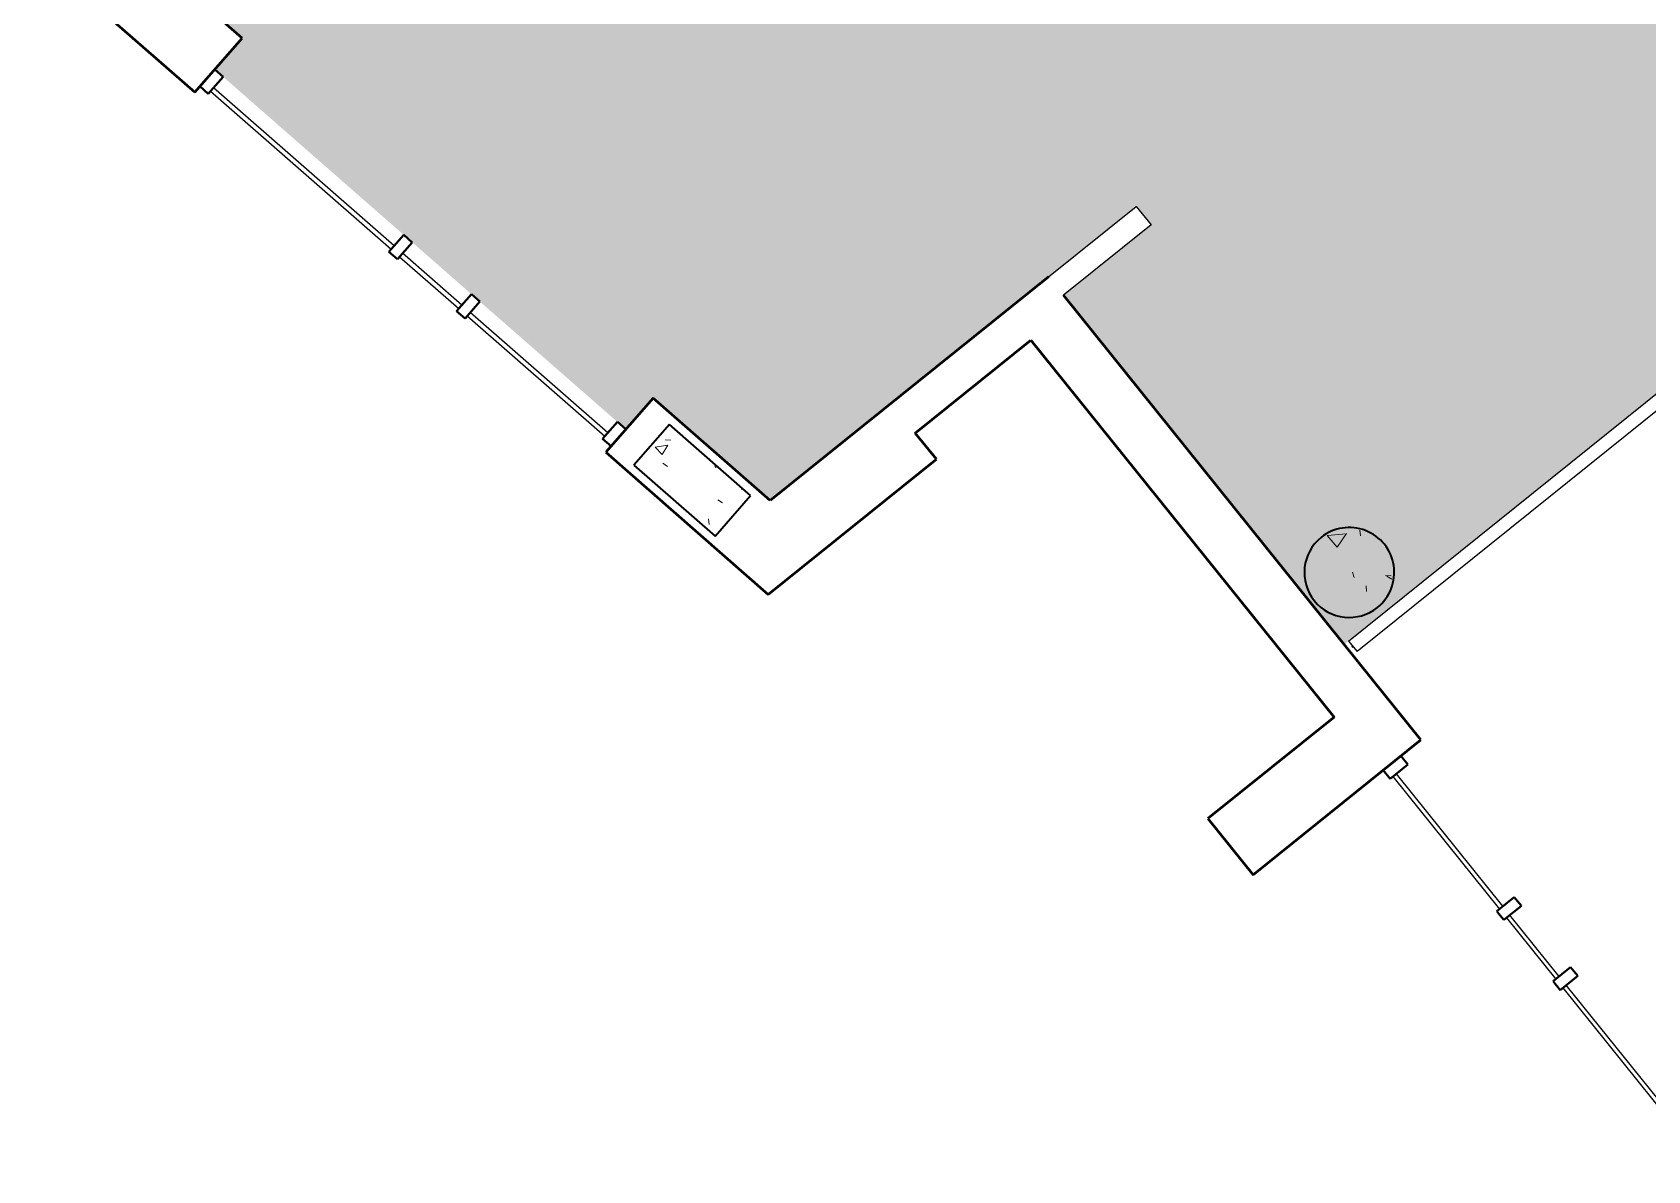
# Model space of a CAD drawing. Header units: inches. Extents: x 69237155 to 69239788, y 27657308 to 27659623.
# Drawn here: x 69238127.4 to 69238486.7, y 27657815.6 to 27658068.9 of the extents above; entities that cross this region are included whole.
import ezdxf

# ---------------------------------------------------------------- set-up
doc = ezdxf.new("R2010")
doc.units = ezdxf.units.IN
doc.header["$LTSCALE"] = 100
doc.header["$MEASUREMENT"] = 0
for name, color, linetype in [('A-COLS', 5, 'CONTINUOUS'), ('A-GLAZ', 1, 'CONTINUOUS'), ('A-WALL', 5, 'CONTINUOUS'), ('Rooms-Category-Color', 7, 'CONTINUOUS'), ('Rooms-College-Color', 7, 'CONTINUOUS'), ('Rooms-Department-Color', 7, 'CONTINUOUS'), ('Rooms-Division-Color', 7, 'CONTINUOUS')]:
    doc.layers.add(name, color=color, linetype=linetype)

msp = doc.modelspace()

# ---------------------------------------------------------------- hatches: boundary and pattern name
at = {"layer": 'A-COLS', "lineweight": 5}
h = msp.add_hatch(dxfattribs=at)
h.set_pattern_fill('FP_33', color=256, angle=48.7929, style=0, pattern_type=2)
h.set_pattern_definition([(8.793, (69237985.664, 27658391.618), (19.1337, -19.9577), [2.88, -31.68]), (313.793, (69237985.664, 27658391.618), (15.0201, 25.2405), [2.304, -25.344]), (59.244, (69237987.258, 27658389.955), (34.1539, 5.2822), [2.448, -26.924]), (4.977, (69237990.723, 27658397.396), (26.6445, -31.7803), [4.32, -47.52]), (55.429, (69237992.943, 27658394.748), (51.6444, 4.4977), [3.671, -40.386]), (309.977, (69237990.723, 27658397.396), (51.6445, 4.4976), [3.456, -38.016]), (339.793, (69237992.347, 27658393.422), (7.059, -26.7316), [2.88, -31.68]), (284.793, (69237992.347, 27658393.422), (25.3737, 14.7939), [2.304, -25.344]), (30.244, (69237992.935, 27658391.194), (32.4325, -11.9383), [2.448, -26.924]), (356.293, (69237985.664, 27658391.6185), (8.77226, 9.3093), [1.267, -23.77, 1.267, -24.461, -25.44]), (356.293, (69237985.664, 27658391.6185), (8.77226, 9.3093), [-50.765, 1.267, -24.173]), (326.293, (69237985.664, 27658391.618), (17.5771, 4.7394), [1.267, -13.402, 1.267, -23.194, -9.696]), (326.293, (69237985.664, 27658391.618), (17.5771, 4.7394), [-39.13, 1.267, -8.429]), (286.293, (69237979.221, 27658397.26), (14.85184, -14.15585), [1.267, -8.333, 1.267, -28.685, -39.744]), (286.293, (69237979.221, 27658397.26), (14.85184, -14.15585), [-39.552, 1.267, -38.477]), (276.293, (69237976.332, 27658399.79), (19.3809, -11.8611), [1.267, -11.213, 1.267, -18.624, -28.224]), (276.293, (69237976.332, 27658399.79), (19.3809, -11.8611), [-32.371, 1.267, -26.957])])
h.paths.add_polyline_path([(69238279.25, 27657956.83), (69238287.16, 27657965.86), (69238269.1, 27657981.67), (69238261.2, 27657972.64)], flags=0)
h = msp.add_hatch(dxfattribs=at)
h.set_pattern_fill('FP_26', color=256, angle=-51.2071, style=0, pattern_type=2)
h.set_pattern_definition([(8.793, (69237985.663, 27658391.618), (19.1337, -19.9577), [2.88, -31.68]), (313.793, (69237985.663, 27658391.618), (15.0201, 25.2405), [2.304, -25.344]), (59.244, (69237987.257, 27658389.955), (34.1539, 5.2822), [2.448, -26.924]), (4.977, (69237990.723, 27658397.396), (26.6445, -31.7803), [4.32, -47.52]), (55.429, (69237992.943, 27658394.748), (51.6444, 4.4977), [3.671, -40.386]), (309.977, (69237990.723, 27658397.396), (51.6445, 4.4976), [3.456, -38.016]), (339.793, (69237992.347, 27658393.422), (7.059, -26.7316), [2.88, -31.68]), (284.793, (69237992.347, 27658393.422), (25.3737, 14.7939), [2.304, -25.344]), (30.244, (69237992.935, 27658391.195), (32.4325, -11.9383), [2.448, -26.924]), (356.2929, (69237985.663, 27658391.618), (8.77226, 9.3093), [1.267, -23.77, 1.267, -24.461, -25.44]), (356.2929, (69237985.663, 27658391.618), (8.77226, 9.3093), [-50.765, 1.267, -24.173]), (326.293, (69237985.663, 27658391.618), (17.57708, 4.7394), [1.267, -13.402, 1.267, -23.194, -9.696]), (326.293, (69237985.663, 27658391.618), (17.57708, 4.7394), [-39.13, 1.267, -8.429]), (286.2929, (69237979.221, 27658397.259), (14.85184, -14.15585), [1.267, -8.333, 1.267, -28.685, -39.744]), (286.2929, (69237979.221, 27658397.259), (14.85184, -14.15585), [-39.552, 1.267, -38.477]), (276.293, (69237976.332, 27658399.79), (19.3809, -11.8611), [1.267, -11.213, 1.267, -18.624, -28.224]), (276.293, (69237976.332, 27658399.79), (19.3809, -11.8611), [-32.371, 1.267, -26.957])])
h.paths.add_polyline_path([(69238413.22, 27657941.7), (69238414.84, 27657940.37), (69238416.7, 27657939.42), (69238418.71, 27657938.87), (69238420.8, 27657938.75), (69238422.87, 27657939.07), (69238424.82, 27657939.81), (69238426.58, 27657940.95), (69238428.06, 27657942.42), (69238429.21, 27657944.17), (69238429.96, 27657946.12), (69238430.3, 27657948.18), (69238430.2, 27657950.27), (69238429.66, 27657952.29), (69238428.72, 27657954.16), (69238427.41, 27657955.79), (69238425.79, 27657957.11), (69238423.93, 27657958.06), (69238421.91, 27657958.61), (69238419.83, 27657958.73), (69238417.76, 27657958.41), (69238415.81, 27657957.67), (69238414.05, 27657956.53), (69238412.56, 27657955.06), (69238411.42, 27657953.31), (69238410.66, 27657951.36), (69238410.33, 27657949.3), (69238410.43, 27657947.21), (69238410.96, 27657945.19), (69238411.91, 27657943.32)], flags=0)
at = {"layer": 'Rooms-Category-Color', "true_color": 0xffe090}
msp.add_hatch(color=41, dxfattribs=at).paths.add_polyline_path([(69238419.2, 27657932.71), (69238420.16, 27657933.48), (69238637.76, 27658108.4), (69238503.73, 27658275.14), (69238497.22, 27658283.24), (69238497.22, 27658283.25), (69238496.95, 27658283.58), (69238496.95, 27658283.58), (69238491.6, 27658290.23), (69238471.86, 27658314.8), (69238424.64, 27658276.86), (69238428.4, 27658272.18), (69238419.06, 27658264.68), (69238419.05, 27658264.67), (69238264.7, 27658140.63), (69238261.57, 27658144.53), (69238196.17, 27658088.76), (69238194.61, 27658090.71), (69238170.13, 27658071.04), (69238174.04, 27658067.63), (69238167.95, 27658060.67), (69238259.39, 27657980.59), (69238265.48, 27657987.55), (69238289.98, 27657966.18), (69238291.53, 27657964.75), (69238318.44, 27657986.38), (69238372.93, 27658030.18), (69238376.21, 27658026.08), (69238356.73, 27658010.42)])
at = {"layer": 'Rooms-College-Color', "true_color": 0xadadad}
msp.add_hatch(color=253, dxfattribs=at).paths.add_polyline_path([(69238419.2, 27657932.71), (69238420.16, 27657933.48), (69238637.76, 27658108.4), (69238503.73, 27658275.14), (69238497.22, 27658283.24), (69238497.22, 27658283.25), (69238496.95, 27658283.58), (69238496.95, 27658283.58), (69238491.6, 27658290.23), (69238471.86, 27658314.8), (69238424.64, 27658276.86), (69238428.4, 27658272.18), (69238419.06, 27658264.68), (69238419.05, 27658264.67), (69238264.7, 27658140.63), (69238261.57, 27658144.53), (69238196.17, 27658088.76), (69238194.61, 27658090.71), (69238170.13, 27658071.04), (69238174.04, 27658067.63), (69238167.95, 27658060.67), (69238259.39, 27657980.59), (69238265.48, 27657987.55), (69238289.98, 27657966.18), (69238291.53, 27657964.75), (69238318.44, 27657986.38), (69238372.93, 27658030.18), (69238376.21, 27658026.08), (69238356.73, 27658010.42)])
at = {"layer": 'Rooms-Department-Color', "true_color": 0x604aed}
msp.add_hatch(color=173, dxfattribs=at).paths.add_polyline_path([(69238419.2, 27657932.71), (69238420.16, 27657933.48), (69238637.76, 27658108.4), (69238503.73, 27658275.14), (69238497.22, 27658283.24), (69238497.22, 27658283.25), (69238496.95, 27658283.58), (69238496.95, 27658283.58), (69238491.6, 27658290.23), (69238471.86, 27658314.8), (69238424.64, 27658276.86), (69238428.4, 27658272.18), (69238419.06, 27658264.68), (69238419.05, 27658264.67), (69238264.7, 27658140.63), (69238261.57, 27658144.53), (69238196.17, 27658088.76), (69238194.61, 27658090.71), (69238170.13, 27658071.04), (69238174.04, 27658067.63), (69238167.95, 27658060.67), (69238259.39, 27657980.59), (69238265.48, 27657987.55), (69238289.98, 27657966.18), (69238291.53, 27657964.75), (69238318.44, 27657986.38), (69238372.93, 27658030.18), (69238376.21, 27658026.08), (69238356.73, 27658010.42)])
at = {"layer": 'Rooms-Division-Color', "true_color": 0x604aed}
msp.add_hatch(color=173, dxfattribs=at).paths.add_polyline_path([(69238419.2, 27657932.71), (69238420.16, 27657933.48), (69238637.76, 27658108.4), (69238503.73, 27658275.14), (69238497.22, 27658283.24), (69238497.22, 27658283.25), (69238496.95, 27658283.58), (69238496.95, 27658283.58), (69238491.6, 27658290.23), (69238471.86, 27658314.8), (69238424.64, 27658276.86), (69238428.4, 27658272.18), (69238419.06, 27658264.68), (69238419.05, 27658264.67), (69238264.7, 27658140.63), (69238261.57, 27658144.53), (69238196.17, 27658088.76), (69238194.61, 27658090.71), (69238170.13, 27658071.04), (69238174.04, 27658067.63), (69238167.95, 27658060.67), (69238259.39, 27657980.59), (69238265.48, 27657987.55), (69238289.98, 27657966.18), (69238291.53, 27657964.75), (69238318.44, 27657986.38), (69238372.93, 27658030.18), (69238376.21, 27658026.08), (69238356.73, 27658010.42)])

# ---------------------------------------------------------------- linework, layer by layer
at = {"layer": 'A-COLS', "lineweight": 35}
for p, q in [((69238269.1, 27657981.67), (69238261.2, 27657972.64)), ((69238287.16, 27657965.86), (69238269.1, 27657981.67)), ((69238261.2, 27657972.64), (69238279.25, 27657956.83)), ((69238279.25, 27657956.83), (69238287.16, 27657965.86))]:
    msp.add_line(p, q, dxfattribs=at)
for start, end in [(308.7929, 128.7929), (128.7929, 308.7929)]:
    msp.add_arc((69238420.31, 27657948.74), 10, start, end, dxfattribs=at)
at = {"layer": 'A-GLAZ', "lineweight": 40}
for p, q in [((69238167.95, 27658060.67), (69238164.65, 27658056.91)), ((69238169.83, 27658059.02), (69238167.95, 27658060.67)), ((69238164.65, 27658056.91), (69238166.53, 27658055.26)), ((69238166.53, 27658055.26), (69238169.83, 27658059.02))]:
    msp.add_line(p, q, dxfattribs=at)
at = {"layer": 'A-GLAZ'}
for p, q in [((69238167.69, 27658056.58), (69238167.03, 27658055.82)), ((69238167.03, 27658055.82), (69238207.21, 27658020.64)), ((69238207.86, 27658021.39), (69238167.69, 27658056.58)), ((69238207.21, 27658020.64), (69238207.86, 27658021.39)), ((69238209.75, 27658019.75), (69238209.09, 27658018.99)), ((69238222.91, 27658008.22), (69238209.75, 27658019.75)), ((69238209.09, 27658018.99), (69238222.25, 27658007.47)), ((69238222.25, 27658007.47), (69238222.91, 27658008.22)), ((69238224.79, 27658006.57), (69238224.13, 27658005.82)), ((69238224.13, 27658005.82), (69238254.71, 27657979.04)), ((69238255.37, 27657979.79), (69238224.79, 27658006.57)), ((69238254.71, 27657979.04), (69238255.37, 27657979.79)), ((69238430.78, 27657903.93), (69238430, 27657903.3)), ((69238430, 27657903.3), (69238453.7, 27657873.83)), ((69238454.48, 27657874.45), (69238430.78, 27657903.93)), ((69238453.7, 27657873.83), (69238454.48, 27657874.45)), ((69238456.04, 27657872.51), (69238455.26, 27657871.88)), ((69238467.01, 27657858.87), (69238456.04, 27657872.51)), ((69238455.26, 27657871.88), (69238466.23, 27657858.24)), ((69238466.23, 27657858.24), (69238467.01, 27657858.87)), ((69238468.57, 27657856.92), (69238467.79, 27657856.29)), ((69238467.79, 27657856.29), (69238500.48, 27657815.62)), ((69238501.26, 27657816.25), (69238468.57, 27657856.92))]:
    msp.add_line(p, q, dxfattribs=at)
at = {"layer": 'A-GLAZ', "lineweight": 40, "extrusion": (0, 0, -1)}
for p, q in [((69238210.01, 27658023.84), (69238206.71, 27658020.08)), ((69238211.89, 27658022.19), (69238210.01, 27658023.84)), ((69238206.71, 27658020.08), (69238208.59, 27658018.43)), ((69238208.59, 27658018.43), (69238211.89, 27658022.19)), ((69238225.05, 27658010.66), (69238221.76, 27658006.9)), ((69238223.64, 27658005.26), (69238226.93, 27658009.02)), ((69238226.93, 27658009.02), (69238225.05, 27658010.66)), ((69238221.76, 27658006.9), (69238223.64, 27658005.26)), ((69238257.51, 27657982.24), (69238254.22, 27657978.48)), ((69238256.1, 27657976.83), (69238259.39, 27657980.59)), ((69238259.39, 27657980.59), (69238257.51, 27657982.24)), ((69238254.22, 27657978.48), (69238256.1, 27657976.83)), ((69238431.75, 27657907.91), (69238427.85, 27657904.78)), ((69238427.85, 27657904.78), (69238429.42, 27657902.83)), ((69238429.42, 27657902.83), (69238433.32, 27657905.97)), ((69238433.32, 27657905.97), (69238431.75, 27657907.91)), ((69238457.01, 27657876.49), (69238453.11, 27657873.36)), ((69238457.71, 27657875.61), (69238457.01, 27657876.49)), ((69238453.11, 27657873.36), (69238453.58, 27657872.77)), ((69238453.58, 27657872.77), (69238454.21, 27657871.99)), ((69238454.68, 27657871.41), (69238458.58, 27657874.54)), ((69238458.58, 27657874.54), (69238457.71, 27657875.61)), ((69238454.21, 27657871.99), (69238454.68, 27657871.41)), ((69238469.54, 27657860.9), (69238465.64, 27657857.77)), ((69238467.21, 27657855.82), (69238471.11, 27657858.95)), ((69238470.24, 27657860.02), (69238469.54, 27657860.9)), ((69238471.11, 27657858.95), (69238470.24, 27657860.02)), ((69238465.64, 27657857.77), (69238466.11, 27657857.18)), ((69238466.11, 27657857.18), (69238466.74, 27657856.4)), ((69238466.74, 27657856.4), (69238467.21, 27657855.82))]:
    msp.add_line(p, q, dxfattribs=at)
at = {"layer": 'A-WALL'}
for p, q in [((69238420.16, 27657933.48), (69238634.89, 27658106.09)), ((69238636.77, 27658103.75), (69238422.04, 27657931.15)), ((69238353.44, 27658014.51), (69238372.93, 27658030.18)), ((69238372.93, 27658030.18), (69238376.21, 27658026.08)), ((69238376.21, 27658026.08), (69238356.73, 27658010.42)), ((69238420.16, 27657933.48), (69238422.04, 27657931.15)), ((69238421.03, 27657932.41), (69238420.85, 27657932.27)), ((69238420.93, 27657932.18), (69238420.85, 27657932.27)), ((69238421.01, 27657932.08), (69238420.93, 27657932.18)), ((69238421.01, 27657932.08), (69238421.18, 27657932.22))]:
    msp.add_line(p, q, dxfattribs=at)
at = {"layer": 'A-WALL', "lineweight": 50}
for p, q in [((69238174.04, 27658067.63), (69238137.93, 27658099.25)), ((69238127.38, 27658087.21), (69238163.5, 27658055.59)), ((69238163.5, 27658055.59), (69238174.04, 27658067.63)), ((69238353.44, 27658014.51), (69238291.53, 27657964.75)), ((69238425.56, 27657924.8), (69238356.73, 27658010.42)), ((69238323.77, 27657979.76), (69238349.48, 27658000.43)), ((69238349.48, 27658000.43), (69238416.93, 27657916.52)), ((69238265.48, 27657987.55), (69238254.94, 27657975.51)), ((69238291.53, 27657964.75), (69238265.48, 27657987.55)), ((69238328.47, 27657973.91), (69238323.77, 27657979.76)), ((69238254.94, 27657975.51), (69238291.09, 27657943.86)), ((69238291.09, 27657943.86), (69238328.47, 27657973.91)), ((69238436.24, 27657911.51), (69238425.56, 27657924.8)), ((69238416.93, 27657916.52), (69238388.87, 27657893.96)), ((69238398.89, 27657881.49), (69238436.24, 27657911.51)), ((69238388.87, 27657893.96), (69238398.89, 27657881.49))]:
    msp.add_line(p, q, dxfattribs=at)

doc.saveas('drawing.dxf')
